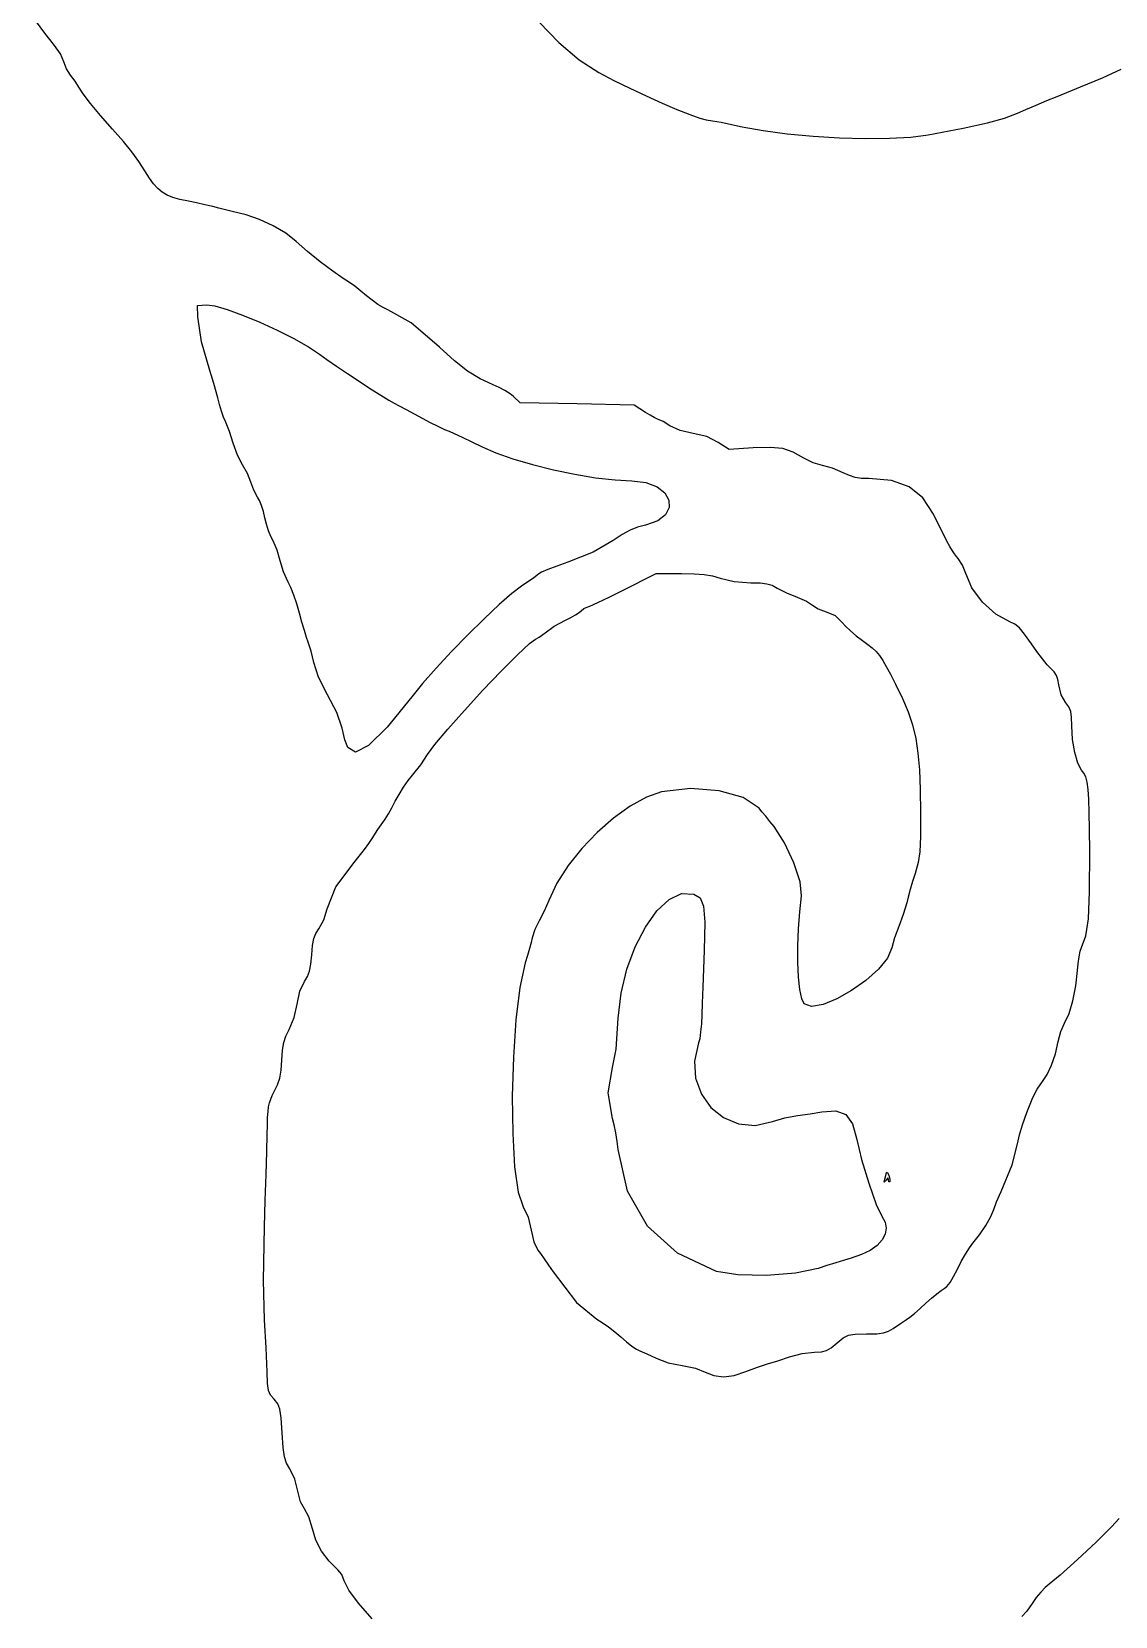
# Model space of a CAD drawing. Extents: x 2.6 to 36, y 0.8 to 49.1.
# Drawn here: x 10.52 to 15.85, y 6.89 to 14.67 of the extents above; entities that cross this region are included whole.
import ezdxf

# ---------------------------------------------------------------- set-up
doc = ezdxf.new("R2010")
doc.units = 0
doc.layers.get('0').update_dxf_attribs({"linetype": 'CONTINUOUS'})

msp = doc.modelspace()

# ---------------------------------------------------------------- linework, layer by layer
at = {"color": 0}
for p, q in [((10.5843, 14.6722), (10.5246, 14.7526)), ((13.0165, 14.7199), (13.1133, 14.62)), ((10.6373, 14.6053), (10.5843, 14.6722)), ((10.6662, 14.5632), (10.6373, 14.6053)), ((10.6828, 14.5246), (10.6662, 14.5632)), ((13.1133, 14.62), (13.2145, 14.5343)), ((10.6958, 14.4901), (10.6828, 14.5246)), ((10.716, 14.4581), (10.6958, 14.4901)), ((13.2145, 14.5343), (13.3111, 14.4713)), ((15.7839, 14.4465), (15.876, 14.4876)), ((10.738, 14.4286), (10.716, 14.4581)), ((10.7557, 14.4), (10.738, 14.4286)), ((10.7772, 14.3668), (10.7557, 14.4)), ((13.3111, 14.4713), (13.3841, 14.4333)), ((13.3841, 14.4333), (13.4627, 14.3946)), ((15.5611, 14.3542), (15.6764, 14.4008)), ((15.6764, 14.4008), (15.7839, 14.4465)), ((10.8138, 14.3192), (10.7772, 14.3668)), ((10.863, 14.2603), (10.8138, 14.3192)), ((13.4627, 14.3946), (13.5432, 14.3568)), ((13.5432, 14.3568), (13.6216, 14.3215)), ((13.6216, 14.3215), (13.6941, 14.2906)), ((15.4581, 14.3121), (15.5114, 14.3342)), ((15.5114, 14.3342), (15.5611, 14.3542)), ((10.922, 14.1935), (10.863, 14.2603)), ((13.6941, 14.2906), (13.7568, 14.2656)), ((13.7568, 14.2656), (13.8059, 14.2482)), ((13.8059, 14.2482), (13.8374, 14.2403)), ((13.8374, 14.2403), (13.8681, 14.2354)), ((15.2192, 14.2242), (15.3026, 14.2478)), ((15.3026, 14.2478), (15.3667, 14.2725)), ((15.3667, 14.2725), (15.4078, 14.2907)), ((15.4078, 14.2907), (15.4581, 14.3121)), ((10.9748, 14.1336), (10.922, 14.1935)), ((13.8681, 14.2354), (13.9118, 14.2274)), ((13.9118, 14.2274), (13.9628, 14.2171)), ((13.9628, 14.2171), (14.0151, 14.2058)), ((14.0151, 14.2058), (14.1183, 14.1867)), ((14.1183, 14.1867), (14.236, 14.171)), ((14.236, 14.171), (14.3624, 14.1592)), ((14.8425, 14.1546), (14.9278, 14.1654)), ((14.9278, 14.1654), (15.0997, 14.1982)), ((15.0997, 14.1982), (15.2192, 14.2242)), ((11.017, 14.0819), (10.9748, 14.1336)), ((14.3624, 14.1592), (14.4918, 14.1513)), ((14.4918, 14.1513), (14.6188, 14.1478)), ((14.6188, 14.1478), (14.7376, 14.1488)), ((14.7376, 14.1488), (14.8425, 14.1546)), ((11.0514, 14.0349), (11.017, 14.0819)), ((11.0809, 13.9889), (11.0514, 14.0349)), ((11.1028, 13.9537), (11.0809, 13.9889)), ((11.1232, 13.9253), (11.1028, 13.9537)), ((11.1435, 13.9025), (11.1232, 13.9253)), ((11.1651, 13.8846), (11.1435, 13.9025)), ((11.1896, 13.8703), (11.1651, 13.8846)), ((11.2183, 13.8587), (11.1896, 13.8703)), ((11.2528, 13.8488), (11.2183, 13.8587)), ((11.2944, 13.8395), (11.2528, 13.8488)), ((11.3337, 13.8313), (11.2944, 13.8395)), ((11.3751, 13.8222), (11.3337, 13.8313)), ((11.4137, 13.8134), (11.3751, 13.8222)), ((11.4444, 13.806), (11.4137, 13.8134)), ((11.5088, 13.7898), (11.4444, 13.806)), ((11.5778, 13.7723), (11.5088, 13.7898)), ((11.6433, 13.7507), (11.5778, 13.7723)), ((11.7104, 13.7196), (11.6433, 13.7507)), ((11.7725, 13.6825), (11.7104, 13.7196)), ((11.8233, 13.6426), (11.7725, 13.6825)), ((11.8789, 13.5937), (11.8233, 13.6426)), ((11.9421, 13.5425), (11.8789, 13.5937)), ((12.0038, 13.496), (11.9421, 13.5425)), ((12.0553, 13.4611), (12.0038, 13.496)), ((12.0811, 13.444), (12.0553, 13.4611)), ((12.1112, 13.4221), (12.0811, 13.444)), ((12.142, 13.3982), (12.1112, 13.4221)), ((12.1697, 13.3751), (12.142, 13.3982)), ((11.3389, 13.3278), (11.3842, 13.3311)), ((11.3405, 13.2722), (11.3389, 13.3278)), ((11.3842, 13.3311), (11.424, 13.3259)), ((11.424, 13.3259), (11.4849, 13.308)), ((11.4849, 13.308), (11.5604, 13.2802)), ((12.1965, 13.3535), (12.1697, 13.3751)), ((12.2249, 13.3334), (12.1965, 13.3535)), ((12.2517, 13.3172), (12.2249, 13.3334)), ((12.2733, 13.307), (12.2517, 13.3172)), ((12.3883, 13.242), (12.2733, 13.307)), ((11.3588, 13.1488), (11.3405, 13.2722)), ((11.5604, 13.2802), (11.6445, 13.2453)), ((11.6445, 13.2453), (11.7306, 13.206)), ((12.5278, 13.1233), (12.3883, 13.242)), ((11.7306, 13.206), (11.8126, 13.165)), ((11.8126, 13.165), (11.8841, 13.1252)), ((11.3994, 13.0088), (11.3588, 13.1488)), ((11.8841, 13.1252), (11.9389, 13.0891)), ((11.9389, 13.0891), (11.9749, 13.0632)), ((12.6012, 13.0558), (12.5278, 13.1233)), ((11.4197, 12.9452), (11.3994, 13.0088)), ((11.9749, 13.0632), (12.0222, 13.0304)), ((12.0222, 13.0304), (12.0766, 12.9936)), ((12.6658, 13.0052), (12.6012, 13.0558)), ((12.7274, 12.9672), (12.6658, 13.0052)), ((11.4382, 12.8748), (11.4197, 12.9452)), ((12.0766, 12.9936), (12.1338, 12.9556)), ((12.1338, 12.9556), (12.1896, 12.9193)), ((12.1896, 12.9193), (12.2396, 12.8874)), ((12.7921, 12.9376), (12.7274, 12.9672)), ((12.821, 12.9249), (12.7921, 12.9376)), ((12.8493, 12.9099), (12.821, 12.9249)), ((11.4465, 12.8423), (11.4382, 12.8748)), ((11.4565, 12.8093), (11.4465, 12.8423)), ((12.2396, 12.8874), (12.2797, 12.8627)), ((12.2797, 12.8627), (12.3056, 12.8479)), ((12.3056, 12.8479), (12.3301, 12.8352)), ((12.8741, 12.8945), (12.8493, 12.9099)), ((12.8918, 12.8805), (12.8741, 12.8945)), ((12.9236, 12.85), (12.8918, 12.8805)), ((13.2038, 12.8445), (12.9236, 12.85)), ((13.4839, 12.8389), (13.2038, 12.8445)), ((13.5402, 12.8028), (13.4839, 12.8389)), ((11.467, 12.7798), (11.4565, 12.8093)), ((11.4767, 12.7576), (11.467, 12.7798)), ((12.3301, 12.8352), (12.3641, 12.8171)), ((12.3641, 12.8171), (12.4031, 12.7961)), ((12.4031, 12.7961), (12.4425, 12.7744)), ((12.4425, 12.7744), (12.4816, 12.7536)), ((13.5628, 12.7888), (13.5402, 12.8028)), ((13.5828, 12.7773), (13.5628, 12.7888)), ((13.5982, 12.7695), (13.5828, 12.7773)), ((13.6067, 12.7667), (13.5982, 12.7695)), ((13.6266, 12.7582), (13.6067, 12.7667)), ((11.4967, 12.7091), (11.4767, 12.7576)), ((11.5149, 12.6513), (11.4967, 12.7091)), ((12.4816, 12.7536), (12.5196, 12.7345)), ((12.5196, 12.7345), (12.5521, 12.7193)), ((12.5521, 12.7193), (12.575, 12.7102)), ((12.575, 12.7102), (12.6002, 12.7)), ((12.6002, 12.7), (12.6394, 12.6821)), ((13.6598, 12.7377), (13.6266, 12.7582)), ((13.7095, 12.7138), (13.6598, 12.7377)), ((13.7734, 12.6999), (13.7095, 12.7138)), ((13.8402, 12.685), (13.7734, 12.6999)), ((13.8972, 12.6558), (13.8402, 12.685)), ((11.5353, 12.5934), (11.5149, 12.6513)), ((12.6394, 12.6821), (12.6871, 12.659)), ((12.6871, 12.659), (12.7381, 12.6331)), ((12.7381, 12.6331), (12.8045, 12.6037)), ((13.95, 12.6206), (13.8972, 12.6558)), ((14.0686, 12.6281), (13.95, 12.6206)), ((14.1524, 12.6309), (14.0686, 12.6281)), ((14.2143, 12.6249), (14.1524, 12.6309)), ((14.2654, 12.6081), (14.2143, 12.6249)), ((14.3175, 12.578), (14.2654, 12.6081)), ((11.5608, 12.5449), (11.5353, 12.5934)), ((11.5848, 12.5026), (11.5608, 12.5449)), ((12.8045, 12.6037), (12.888, 12.5745)), ((12.888, 12.5745), (12.9838, 12.5466)), ((12.9838, 12.5466), (13.0869, 12.5213)), ((14.3631, 12.555), (14.3175, 12.578)), ((14.4094, 12.5417), (14.3631, 12.555)), ((14.4586, 12.5288), (14.4094, 12.5417)), ((14.5111, 12.5066), (14.4586, 12.5288)), ((11.6017, 12.4598), (11.5848, 12.5026)), ((11.6163, 12.4207), (11.6017, 12.4598)), ((13.0869, 12.5213), (13.1922, 12.4995)), ((13.1922, 12.4995), (13.2948, 12.4824)), ((13.2948, 12.4824), (13.3898, 12.4712)), ((13.3898, 12.4712), (13.4722, 12.467)), ((13.4722, 12.467), (13.5418, 12.459)), ((13.5418, 12.459), (13.5961, 12.4382)), ((14.541, 12.4928), (14.5111, 12.5066)), ((14.5694, 12.4839), (14.541, 12.4928)), ((14.5999, 12.4791), (14.5694, 12.4839)), ((14.636, 12.4776), (14.5999, 12.4791)), ((14.7486, 12.4682), (14.636, 12.4776)), ((14.835, 12.4382), (14.7486, 12.4682)), ((11.6345, 12.3873), (11.6163, 12.4207)), ((11.6438, 12.3701), (11.6345, 12.3873)), ((13.5961, 12.4382), (13.6341, 12.4082)), ((13.6341, 12.4082), (13.6546, 12.3727)), ((13.6546, 12.3727), (13.6565, 12.3353)), ((14.9014, 12.3841), (14.835, 12.4382)), ((14.9539, 12.3027), (14.9014, 12.3841)), ((11.6537, 12.3452), (11.6438, 12.3701)), ((11.663, 12.3158), (11.6537, 12.3452)), ((11.6706, 12.2852), (11.663, 12.3158)), ((13.6386, 12.2999), (13.5999, 12.2698)), ((13.6565, 12.3353), (13.6386, 12.2999)), ((14.9807, 12.2487), (14.9539, 12.3027)), ((11.6784, 12.2538), (11.6706, 12.2852)), ((11.6885, 12.2218), (11.6784, 12.2538)), ((11.6994, 12.1933), (11.6885, 12.2218)), ((13.4635, 12.2242), (13.425, 12.2033)), ((13.5002, 12.2387), (13.4635, 12.2242)), ((13.5393, 12.2489), (13.5002, 12.2387)), ((13.5999, 12.2698), (13.5393, 12.2489)), ((15.0026, 12.2053), (14.9807, 12.2487)), ((11.71, 12.1716), (11.6994, 12.1933)), ((11.7305, 12.126), (11.71, 12.1716)), ((13.3804, 12.1742), (13.2829, 12.1174)), ((13.425, 12.2033), (13.3804, 12.1742)), ((15.0204, 12.171), (15.0026, 12.2053)), ((15.0349, 12.1443), (15.0204, 12.171)), ((15.0468, 12.1239), (15.0349, 12.1443)), ((11.7459, 12.0737), (11.7305, 12.126)), ((11.7621, 12.0198), (11.7459, 12.0737)), ((13.1581, 12.067), (13.1047, 12.0478)), ((13.2829, 12.1174), (13.1581, 12.067)), ((15.0571, 12.1081), (15.0468, 12.1239)), ((15.0665, 12.0957), (15.0571, 12.1081)), ((15.076, 12.0851), (15.0665, 12.0957)), ((15.0972, 12.0521), (15.076, 12.0851)), ((11.7845, 11.9701), (11.7621, 12.0198)), ((12.9889, 11.9892), (12.9621, 11.9707)), ((13.0079, 12.0032), (12.9889, 11.9892)), ((13.0164, 12.0106), (13.0079, 12.0032)), ((13.0292, 12.0178), (13.0164, 12.0106)), ((13.0602, 12.0308), (13.0292, 12.0178)), ((13.1047, 12.0478), (13.0602, 12.0308)), ((13.4264, 11.9279), (13.5918, 12.0111)), ((13.5918, 12.0111), (13.7164, 12.0111)), ((13.7164, 12.0111), (13.7793, 12.0101)), ((13.7793, 12.0101), (13.8282, 12.0065)), ((13.8282, 12.0065), (13.8685, 11.9996)), ((13.8685, 11.9996), (13.9056, 11.9889)), ((13.9056, 11.9889), (13.9758, 11.9722)), ((15.1124, 12.0114), (15.0972, 12.0521)), ((15.1421, 11.9407), (15.1124, 12.0114)), ((11.7971, 11.9436), (11.7845, 11.9701)), ((11.8117, 11.906), (11.7971, 11.9436)), ((11.8264, 11.8622), (11.8117, 11.906)), ((12.8831, 11.9139), (12.8202, 11.8589)), ((12.9305, 11.9497), (12.8831, 11.9139)), ((12.9621, 11.9707), (12.9305, 11.9497)), ((13.3612, 11.8956), (13.4264, 11.9279)), ((13.9758, 11.9722), (14.0575, 11.9667)), ((14.0575, 11.9667), (14.1033, 11.9657)), ((14.1033, 11.9657), (14.1361, 11.9618)), ((14.1361, 11.9618), (14.1618, 11.9538)), ((14.1618, 11.9538), (14.1862, 11.9406)), ((14.1862, 11.9406), (14.2324, 11.9167)), ((14.2324, 11.9167), (14.2849, 11.8957)), ((15.1946, 11.8704), (15.1421, 11.9407)), ((11.8396, 11.8172), (11.8264, 11.8622)), ((12.8202, 11.8589), (12.7464, 11.7898)), ((13.2131, 11.8205), (13.2231, 11.8289)), ((13.2231, 11.8289), (13.2359, 11.84)), ((13.2359, 11.84), (13.2486, 11.8446)), ((13.2486, 11.8446), (13.2665, 11.8512)), ((13.2665, 11.8512), (13.306, 11.8691)), ((13.306, 11.8691), (13.3612, 11.8956)), ((14.2849, 11.8957), (14.3306, 11.8764)), ((14.3306, 11.8764), (14.3606, 11.8562)), ((14.3606, 11.8562), (14.3876, 11.8382)), ((14.3876, 11.8382), (14.4269, 11.8236)), ((15.2601, 11.8114), (15.1946, 11.8704)), ((11.8517, 11.7731), (11.8396, 11.8172)), ((11.8639, 11.7316), (11.8517, 11.7731)), ((12.7464, 11.7898), (12.667, 11.7114)), ((13.0472, 11.7212), (13.0916, 11.7528)), ((13.0916, 11.7528), (13.147, 11.7834)), ((13.147, 11.7834), (13.1725, 11.7962)), ((13.1725, 11.7962), (13.1954, 11.8091)), ((13.1954, 11.8091), (13.2131, 11.8205)), ((14.4269, 11.8236), (14.4706, 11.8052)), ((14.4706, 11.8052), (14.5044, 11.7728)), ((14.5044, 11.7728), (14.5214, 11.7538)), ((14.5214, 11.7538), (14.546, 11.7306)), ((15.3288, 11.7744), (15.2601, 11.8114)), ((15.3532, 11.7633), (15.3288, 11.7744)), ((15.376, 11.7448), (15.3532, 11.7633)), ((11.8748, 11.6973), (11.8639, 11.7316)), ((11.8829, 11.6749), (11.8748, 11.6973)), ((11.897, 11.6305), (11.8829, 11.6749)), ((12.667, 11.7114), (12.5867, 11.629)), ((12.9696, 11.6681), (12.9993, 11.6889)), ((12.9993, 11.6889), (13.0179, 11.6984)), ((13.0179, 11.6984), (13.0472, 11.7212)), ((14.546, 11.7306), (14.5749, 11.7062)), ((14.5749, 11.7062), (14.6047, 11.6835)), ((14.6047, 11.6835), (14.6315, 11.664)), ((15.4015, 11.7142), (15.376, 11.7448)), ((15.4351, 11.6665), (15.4015, 11.7142)), ((11.9098, 11.5741), (11.897, 11.6305)), ((12.5867, 11.629), (12.5107, 11.5473)), ((12.831, 11.5326), (12.9103, 11.6126)), ((12.9103, 11.6126), (12.9696, 11.6681)), ((14.6315, 11.664), (14.6533, 11.6464)), ((14.6533, 11.6464), (14.6719, 11.6288)), ((14.6719, 11.6288), (14.6885, 11.6092)), ((14.6885, 11.6092), (14.7049, 11.5854)), ((15.4621, 11.6281), (15.4351, 11.6665)), ((15.4893, 11.5924), (15.4621, 11.6281)), ((11.9328, 11.5023), (11.9098, 11.5741)), ((12.5107, 11.5473), (12.4439, 11.4715)), ((12.7412, 11.4383), (12.831, 11.5326)), ((14.7049, 11.5854), (14.7225, 11.5555)), ((14.7225, 11.5555), (14.7429, 11.5174)), ((14.7429, 11.5174), (14.7678, 11.4689)), ((15.5133, 11.5634), (15.4893, 11.5924)), ((15.5313, 11.545), (15.5133, 11.5634)), ((15.5475, 11.5289), (15.5313, 11.545)), ((15.5585, 11.5117), (15.5475, 11.5289)), ((11.9781, 11.4162), (11.9328, 11.5023)), ((12.4439, 11.4715), (12.3912, 11.4064)), ((12.6506, 11.3399), (12.7412, 11.4383)), ((14.7678, 11.4689), (14.8021, 11.3979)), ((15.5654, 11.491), (15.5585, 11.5117)), ((15.5697, 11.4644), (15.5654, 11.491)), ((15.5808, 11.4166), (15.5697, 11.4644)), ((12.0239, 11.3287), (11.9781, 11.4162)), ((12.3912, 11.4064), (12.2701, 11.2568)), ((14.8021, 11.3979), (14.8296, 11.3324)), ((15.6042, 11.3774), (15.5808, 11.4166)), ((15.6194, 11.3566), (15.6042, 11.3774)), ((12.0492, 11.2522), (12.0239, 11.3287)), ((12.5686, 11.2477), (12.6506, 11.3399)), ((14.8296, 11.3324), (14.8508, 11.2685)), ((15.6283, 11.335), (15.6194, 11.3566)), ((15.6324, 11.3061), (15.6283, 11.335)), ((15.6335, 11.263), (15.6324, 11.3061)), ((12.0634, 11.1952), (12.0492, 11.2522)), ((12.2701, 11.2568), (12.179, 11.1667)), ((12.5049, 11.1718), (12.5686, 11.2477)), ((14.8508, 11.2685), (14.8667, 11.2023)), ((15.6374, 11.1961), (15.6335, 11.263)), ((12.0768, 11.1573), (12.0634, 11.1952)), ((12.1154, 11.1342), (12.0768, 11.1573)), ((12.179, 11.1667), (12.1154, 11.1342)), ((12.4691, 11.1226), (12.5049, 11.1718)), ((14.8667, 11.2023), (14.8778, 11.1299)), ((14.8778, 11.1299), (14.8851, 11.0475)), ((15.6481, 11.1323), (15.6374, 11.1961)), ((15.6635, 11.0797), (15.6481, 11.1323)), ((12.3947, 11.0209), (12.4353, 11.072)), ((12.4353, 11.072), (12.4691, 11.1226)), ((15.6818, 11.0461), (15.6635, 11.0797)), ((12.3513, 10.9624), (12.374, 10.9951)), ((12.374, 10.9951), (12.3947, 11.0209)), ((14.8851, 11.0475), (14.8892, 10.951)), ((15.6932, 11.0312), (15.6818, 11.0461)), ((15.7021, 11.0126), (15.6932, 11.0312)), ((15.7089, 10.9871), (15.7021, 11.0126)), ((15.7139, 10.9517), (15.7089, 10.9871)), ((12.3108, 10.8936), (12.3293, 10.9272)), ((12.3293, 10.9272), (12.3513, 10.9624)), ((13.544, 10.9138), (13.4641, 10.8698)), ((13.6188, 10.9397), (13.544, 10.9138)), ((13.7603, 10.9556), (13.6188, 10.9397)), ((13.9008, 10.9452), (13.7603, 10.9556)), ((14.02, 10.9118), (13.9008, 10.9452)), ((14.0978, 10.8589), (14.02, 10.9118)), ((14.8892, 10.951), (14.891, 10.8367)), ((15.7174, 10.9033), (15.7139, 10.9517)), ((15.7196, 10.8388), (15.7174, 10.9033)), ((12.2612, 10.8063), (12.2768, 10.8316)), ((12.2768, 10.8316), (12.2939, 10.8618)), ((12.2939, 10.8618), (12.3108, 10.8936)), ((13.4641, 10.8698), (13.3824, 10.8109)), ((14.1115, 10.8422), (14.0978, 10.8589)), ((14.13, 10.8197), (14.1115, 10.8422)), ((14.1508, 10.7942), (14.13, 10.8197)), ((14.891, 10.8367), (14.8908, 10.7196)), ((15.721, 10.7552), (15.7196, 10.8388)), ((12.1972, 10.7111), (12.2246, 10.7547)), ((12.2246, 10.7547), (12.2493, 10.7893)), ((12.2493, 10.7893), (12.2612, 10.8063)), ((13.3023, 10.7403), (13.2269, 10.6614)), ((13.3824, 10.8109), (13.3023, 10.7403)), ((14.1715, 10.7688), (14.1508, 10.7942)), ((14.2224, 10.6899), (14.1715, 10.7688)), ((15.7217, 10.6491), (15.721, 10.7552)), ((12.159, 10.6559), (12.1812, 10.6864)), ((12.1812, 10.6864), (12.1972, 10.7111)), ((13.2269, 10.6614), (13.1599, 10.5773)), ((14.2678, 10.5919), (14.2224, 10.6899)), ((14.8908, 10.7196), (14.8878, 10.6458)), ((12.019, 10.4735), (12.1082, 10.5932)), ((12.1082, 10.5932), (12.1337, 10.6235)), ((12.1337, 10.6235), (12.159, 10.6559)), ((14.2988, 10.4975), (14.2678, 10.5919)), ((14.8794, 10.593), (14.864, 10.5389)), ((14.8878, 10.6458), (14.8794, 10.593)), ((15.721, 10.4486), (15.7217, 10.6491)), ((13.1599, 10.5773), (13.1044, 10.4912)), ((14.864, 10.5389), (14.8519, 10.5001)), ((11.9766, 10.3649), (12.019, 10.4735)), ((13.1044, 10.4912), (13.064, 10.4063)), ((13.6558, 10.4111), (13.717, 10.4403)), ((13.717, 10.4403), (13.7763, 10.4375)), ((13.7763, 10.4375), (13.8084, 10.4188)), ((14.2971, 10.3507), (14.3065, 10.4291)), ((14.3065, 10.4291), (14.2988, 10.4975)), ((14.8401, 10.4598), (14.83, 10.4231)), ((14.8519, 10.5001), (14.8401, 10.4598)), ((15.7151, 10.3161), (15.721, 10.4486)), ((11.9594, 10.3117), (11.9766, 10.3649)), ((13.0415, 10.3543), (13.017, 10.3063)), ((13.064, 10.4063), (13.0415, 10.3543)), ((13.539, 10.276), (13.5955, 10.3549)), ((13.5955, 10.3549), (13.6558, 10.4111)), ((13.8084, 10.4188), (13.8253, 10.3788)), ((13.8253, 10.3788), (13.8303, 10.2991)), ((14.2911, 10.2673), (14.2971, 10.3507)), ((14.8226, 10.3944), (14.8057, 10.3373)), ((14.83, 10.4231), (14.8226, 10.3944)), ((11.9354, 10.2672), (11.9594, 10.3117)), ((13.017, 10.3063), (12.9963, 10.263)), ((13.4889, 10.1793), (13.539, 10.276)), ((13.8303, 10.2991), (13.827, 10.1611)), ((14.7835, 10.2778), (14.7628, 10.2221)), ((14.8057, 10.3373), (14.7835, 10.2778)), ((15.7026, 10.2319), (15.7151, 10.3161)), ((11.9045, 10.1858), (11.9109, 10.219)), ((11.9109, 10.219), (11.9207, 10.2443)), ((11.9207, 10.2443), (11.9354, 10.2672)), ((12.978, 10.2006), (12.9699, 10.1703)), ((12.9831, 10.2222), (12.978, 10.2006)), ((12.9963, 10.263), (12.9831, 10.2222)), ((14.2883, 10.1832), (14.2911, 10.2673)), ((14.7628, 10.2221), (14.7501, 10.1739)), ((15.6818, 10.1757), (15.7026, 10.2319)), ((11.8956, 10.0935), (11.9001, 10.1394)), ((11.9001, 10.1394), (11.9045, 10.1858)), ((12.96, 10.1355), (12.9493, 10.1)), ((12.9699, 10.1703), (12.96, 10.1355)), ((13.4482, 10.0692), (13.4889, 10.1793)), ((13.827, 10.1611), (13.8237, 10.0709)), ((14.2885, 10.1025), (14.2883, 10.1832)), ((14.7285, 10.1235), (14.6835, 10.0687)), ((14.7501, 10.1739), (14.7285, 10.1235)), ((15.6644, 10.0971), (15.6694, 10.1301)), ((15.6694, 10.1301), (15.6754, 10.1576)), ((15.6754, 10.1576), (15.6818, 10.1757)), ((11.8793, 10.0332), (11.8891, 10.0597)), ((11.8891, 10.0597), (11.8956, 10.0935)), ((12.9493, 10.1), (12.9228, 9.97954)), ((13.4196, 9.95053), (13.4482, 10.0692)), ((13.8237, 10.0709), (13.8206, 9.98101)), ((14.2918, 10.0296), (14.2885, 10.1025)), ((14.6835, 10.0687), (14.6225, 10.0141)), ((15.6533, 9.98676), (15.6612, 10.0623)), ((15.6612, 10.0623), (15.6644, 10.0971)), ((11.8284, 9.89789), (11.8414, 9.96094)), ((11.8414, 9.96094), (11.865, 10.009)), ((11.865, 10.009), (11.8793, 10.0332)), ((12.9228, 9.97954), (12.9033, 9.82021)), ((13.8206, 9.98101), (13.818, 9.90213)), ((14.2979, 9.96864), (14.2918, 10.0296)), ((14.3068, 9.92378), (14.2979, 9.96864)), ((14.5522, 9.96408), (14.4797, 9.92318)), ((14.6225, 10.0141), (14.5522, 9.96408)), ((15.639, 9.9139), (15.6533, 9.98676)), ((11.8145, 9.8316), (11.8284, 9.89789)), ((13.406, 9.82781), (13.4196, 9.95053)), ((13.818, 9.90213), (13.8162, 9.84446)), ((14.3185, 9.89925), (14.3068, 9.92378)), ((14.3558, 9.88633), (14.3185, 9.89925)), ((14.4118, 9.89578), (14.3558, 9.88633)), ((14.4797, 9.92318), (14.4118, 9.89578)), ((15.6203, 9.85053), (15.639, 9.9139)), ((11.7893, 9.77225), (11.8145, 9.8316)), ((12.9033, 9.82021), (12.8908, 9.63721)), ((13.3953, 9.67563), (13.406, 9.82781)), ((13.8162, 9.84446), (13.814, 9.801)), ((15.5985, 9.80328), (15.6203, 9.85053)), ((11.763, 9.70919), (11.7733, 9.7405)), ((11.7733, 9.7405), (11.7893, 9.77225)), ((13.8058, 9.72765), (13.8007, 9.70688)), ((13.8104, 9.76053), (13.8058, 9.72765)), ((13.814, 9.801), (13.8104, 9.76053)), ((15.5669, 9.71442), (15.5801, 9.76253)), ((15.5801, 9.76253), (15.5985, 9.80328)), ((11.7531, 9.62224), (11.7568, 9.67193)), ((11.7568, 9.67193), (11.763, 9.70919)), ((13.3771, 9.58604), (13.3953, 9.67563)), ((13.8007, 9.70688), (13.7803, 9.618)), ((15.5344, 9.59819), (15.5528, 9.65375)), ((15.5528, 9.65375), (15.5669, 9.71442)), ((11.7429, 9.5345), (11.7493, 9.57264)), ((11.7493, 9.57264), (11.7531, 9.62224)), ((12.8908, 9.63721), (12.8854, 9.44581)), ((13.3565, 9.46132), (13.3771, 9.58604)), ((13.7803, 9.618), (13.7859, 9.53299)), ((15.5129, 9.55132), (15.5344, 9.59819)), ((11.7163, 9.46744), (11.7324, 9.50151)), ((11.7324, 9.50151), (11.7429, 9.5345)), ((13.7859, 9.53299), (13.8141, 9.45572)), ((15.464, 9.47993), (15.4899, 9.51654)), ((15.4899, 9.51654), (15.5129, 9.55132)), ((11.6929, 9.41308), (11.6986, 9.4305)), ((11.6986, 9.4305), (11.7063, 9.44797)), ((11.7063, 9.44797), (11.7163, 9.46744)), ((12.8854, 9.44581), (12.8873, 9.26128)), ((13.3768, 9.33615), (13.3565, 9.46132)), ((13.8141, 9.45572), (13.861, 9.39008)), ((15.4129, 9.36486), (15.4426, 9.43881)), ((15.4426, 9.43881), (15.464, 9.47993)), ((11.6822, 9.30365), (11.6837, 9.34099)), ((11.6837, 9.34099), (11.6857, 9.37028)), ((11.6857, 9.37028), (11.6886, 9.39367)), ((11.6886, 9.39367), (11.6929, 9.41308)), ((13.861, 9.39008), (13.9231, 9.33996)), ((13.9231, 9.33996), (13.9968, 9.30919)), ((14.1642, 9.32112), (14.2242, 9.33931)), ((14.2242, 9.33931), (14.2864, 9.35032)), ((14.2864, 9.35032), (14.3479, 9.35818)), ((14.3479, 9.35818), (14.4065, 9.36843)), ((14.4065, 9.36843), (14.4742, 9.37386)), ((14.4742, 9.37386), (14.5231, 9.35488)), ((14.5231, 9.35488), (14.5564, 9.30881)), ((15.3914, 9.30501), (15.4129, 9.36486)), ((11.681, 9.25635), (11.6822, 9.30365)), ((12.8873, 9.26128), (12.8965, 9.09885)), ((13.3856, 9.30436), (13.3768, 9.33615)), ((13.3939, 9.26497), (13.3856, 9.30436)), ((13.4008, 9.22304), (13.3939, 9.26497)), ((13.9968, 9.30919), (14.0783, 9.30165)), ((14.0783, 9.30165), (14.1642, 9.32112)), ((14.5564, 9.30881), (14.5776, 9.23301)), ((15.3765, 9.25521), (15.3914, 9.30501)), ((11.6789, 9.17393), (11.681, 9.25635)), ((13.4053, 9.18349), (13.4008, 9.22304)), ((13.4507, 8.97814), (13.4053, 9.18349)), ((14.5776, 9.23301), (14.6008, 9.13514)), ((15.34, 9.10835), (15.3671, 9.2111)), ((15.3671, 9.2111), (15.3765, 9.25521)), ((11.6756, 9.06104), (11.6789, 9.17393)), ((14.6008, 9.13514), (14.6361, 9.01785)), ((15.2862, 8.97775), (15.34, 9.10835)), ((11.6717, 8.93246), (11.6756, 9.06104)), ((12.8965, 9.09885), (12.9134, 8.97374)), ((14.7125, 9.02365), (14.7156, 9.037)), ((14.721, 9.03331), (14.7125, 9.02365)), ((14.7156, 9.037), (14.7206, 9.05524)), ((14.7206, 9.05524), (14.7229, 9.07036)), ((14.7307, 9.04389), (14.721, 9.03331)), ((14.7229, 9.07036), (14.7265, 9.07172)), ((14.7265, 9.07172), (14.7343, 9.05669)), ((14.7332, 9.03424), (14.7307, 9.04389)), ((14.735, 9.02485), (14.7332, 9.03424)), ((14.7343, 9.05669), (14.7401, 9.03624)), ((14.7401, 9.03624), (14.7392, 9.02431)), ((12.9134, 8.97374), (12.938, 8.90126)), ((13.5488, 8.80692), (13.4507, 8.97814)), ((14.6361, 9.01785), (14.6726, 8.91385)), ((14.7392, 9.02431), (14.735, 9.02485)), ((15.264, 8.92649), (15.2862, 8.97775)), ((11.6675, 8.80311), (11.6717, 8.93246)), ((12.938, 8.90126), (12.9629, 8.85118)), ((14.6726, 8.91385), (14.6999, 8.85558)), ((15.2354, 8.85411), (15.25, 8.88889)), ((15.25, 8.88889), (15.264, 8.92649)), ((11.6629, 8.5395), (11.6675, 8.80311)), ((12.9629, 8.85118), (12.9779, 8.78792)), ((13.696, 8.6741), (13.5488, 8.80692)), ((14.6999, 8.85558), (14.7165, 8.82644)), ((14.7165, 8.82644), (14.7221, 8.79682)), ((14.7221, 8.79682), (14.7169, 8.76747)), ((15.1806, 8.76503), (15.2108, 8.81065)), ((15.2108, 8.81065), (15.2354, 8.85411)), ((12.9779, 8.78792), (12.9914, 8.72928)), ((12.9914, 8.72928), (13.0109, 8.68946)), ((14.7017, 8.73904), (14.6768, 8.71235)), ((14.7169, 8.76747), (14.7017, 8.73904)), ((15.1312, 8.70101), (15.1482, 8.72364)), ((15.1482, 8.72364), (15.1806, 8.76503)), ((13.0109, 8.68946), (13.0239, 8.67236)), ((13.0239, 8.67236), (13.0423, 8.6466)), ((13.0423, 8.6466), (13.0636, 8.61578)), ((13.8889, 8.58393), (13.696, 8.6741)), ((14.5165, 8.64035), (14.4747, 8.62756)), ((14.55, 8.65001), (14.5165, 8.64035)), ((14.6004, 8.6671), (14.55, 8.65001)), ((14.6428, 8.68815), (14.6004, 8.6671)), ((14.6768, 8.71235), (14.6428, 8.68815)), ((15.0907, 8.63314), (15.1114, 8.66943)), ((15.1114, 8.66943), (15.1312, 8.70101)), ((13.0636, 8.61578), (13.0855, 8.58333)), ((13.0855, 8.58333), (13.2012, 8.43229)), ((13.9933, 8.56765), (13.8889, 8.58393)), ((14.1335, 8.56543), (13.9933, 8.56765)), ((14.2758, 8.57628), (14.1335, 8.56543)), ((14.3871, 8.59918), (14.2758, 8.57628)), ((14.4297, 8.61328), (14.3871, 8.59918)), ((14.4747, 8.62756), (14.4297, 8.61328)), ((15.0354, 8.53022), (15.0531, 8.55931)), ((15.0531, 8.55931), (15.0719, 8.59625)), ((15.0719, 8.59625), (15.0907, 8.63314)), ((11.6685, 8.3476), (11.6629, 8.5395)), ((14.9707, 8.47532), (14.9925, 8.49181)), ((14.9925, 8.49181), (15.0071, 8.50037)), ((15.0071, 8.50037), (15.0199, 8.51019)), ((15.0199, 8.51019), (15.0354, 8.53022)), ((13.2012, 8.43229), (13.3007, 8.34961)), ((14.8886, 8.4024), (14.9167, 8.42811)), ((14.9167, 8.42811), (14.9444, 8.45329)), ((14.9444, 8.45329), (14.9707, 8.47532)), ((11.6768, 8.20947), (11.6685, 8.3476)), ((13.3007, 8.34961), (13.3263, 8.33453)), ((13.3263, 8.33453), (13.3571, 8.31315)), ((14.7567, 8.30507), (14.7915, 8.32921)), ((14.7915, 8.32921), (14.8222, 8.34874)), ((14.8222, 8.34874), (14.8382, 8.36008)), ((14.8382, 8.36008), (14.8614, 8.37885)), ((14.8614, 8.37885), (14.8886, 8.4024)), ((13.3571, 8.31315), (13.3891, 8.28836)), ((13.3891, 8.28836), (13.4185, 8.26297)), ((13.4185, 8.26297), (13.4459, 8.23904)), ((14.4807, 8.23335), (14.5113, 8.259)), ((14.5113, 8.259), (14.5367, 8.27219)), ((14.5367, 8.27219), (14.57, 8.27707)), ((14.57, 8.27707), (14.625, 8.27778)), ((14.625, 8.27778), (14.6756, 8.27869)), ((14.6756, 8.27869), (14.7093, 8.2825)), ((14.7093, 8.2825), (14.7337, 8.29075)), ((14.7337, 8.29075), (14.7567, 8.30507)), ((11.6814, 8.09239), (11.6768, 8.20947)), ((13.4459, 8.23904), (13.4724, 8.21815)), ((13.4724, 8.21815), (13.4952, 8.20258)), ((13.4952, 8.20258), (13.5111, 8.1945)), ((13.5111, 8.1945), (13.5463, 8.18033)), ((13.5463, 8.18033), (13.592, 8.15831)), ((14.2469, 8.16542), (14.3094, 8.18207)), ((14.3094, 8.18207), (14.3704, 8.18892)), ((14.3704, 8.18892), (14.404, 8.19026)), ((14.404, 8.19026), (14.4288, 8.19612)), ((14.4288, 8.19612), (14.4518, 8.20953)), ((14.4518, 8.20953), (14.4807, 8.23335)), ((13.592, 8.15831), (13.651, 8.13613)), ((13.651, 8.13613), (13.7197, 8.12244)), ((13.7197, 8.12244), (13.7844, 8.10997)), ((13.7844, 8.10997), (13.8333, 8.0905)), ((13.975, 8.07428), (14.0319, 8.09299)), ((14.0319, 8.09299), (14.089, 8.1149)), ((14.089, 8.1149), (14.1389, 8.13064)), ((14.1389, 8.13064), (14.189, 8.14556)), ((14.189, 8.14556), (14.2469, 8.16542)), ((11.6832, 8.0351), (11.6814, 8.09239)), ((11.6878, 8.00037), (11.6832, 8.0351)), ((13.8333, 8.0905), (13.875, 8.07303)), ((13.875, 8.07303), (13.9225, 8.0676)), ((13.9225, 8.0676), (13.975, 8.07428)), ((11.6976, 7.97781), (11.6878, 8.00037)), ((11.7156, 7.95671), (11.6976, 7.97781)), ((11.7337, 7.935), (11.7156, 7.95671)), ((11.7443, 7.90912), (11.7337, 7.935)), ((11.7504, 7.86583), (11.7443, 7.90912)), ((11.7554, 7.79189), (11.7504, 7.86583)), ((11.7603, 7.72043), (11.7554, 7.79189)), ((11.7667, 7.67469), (11.7603, 7.72043)), ((11.7769, 7.64328), (11.7667, 7.67469)), ((11.7934, 7.61469), (11.7769, 7.64328)), ((11.8179, 7.56429), (11.7934, 7.61469)), ((11.8323, 7.50646), (11.8179, 7.56429)), ((11.8447, 7.454), (11.8323, 7.50646)), ((11.8645, 7.419), (11.8447, 7.454)), ((11.8858, 7.3801), (11.8645, 7.419)), ((11.9036, 7.3201), (11.8858, 7.3801)), ((11.921, 7.26508), (11.9036, 7.3201)), ((15.8278, 7.33014), (15.7535, 7.25608)), ((15.8668, 7.37067), (15.8278, 7.33014)), ((11.9488, 7.21153), (11.921, 7.26508)), ((15.7535, 7.25608), (15.6614, 7.1696)), ((11.9854, 7.16222), (11.9488, 7.21153)), ((12.0291, 7.11985), (11.9854, 7.16222)), ((15.6614, 7.1696), (15.5761, 7.09304)), ((12.0477, 7.09603), (12.0291, 7.11985)), ((12.0596, 7.06569), (12.0477, 7.09603)), ((15.5761, 7.09304), (15.5217, 7.04872)), ((12.082, 7.02035), (12.0596, 7.06569)), ((12.1307, 6.95568), (12.082, 7.02035)), ((15.4811, 7.01019), (15.459, 6.98296)), ((15.5029, 7.03315), (15.4811, 7.01019)), ((15.5217, 7.04872), (15.5029, 7.03315)), ((12.1977, 6.87956), (12.1307, 6.95568)), ((15.4392, 6.95458), (15.4132, 6.91667)), ((15.459, 6.98296), (15.4392, 6.95458)), ((15.4132, 6.91667), (15.3886, 6.8909))]:
    msp.add_line(p, q, dxfattribs=at)

doc.saveas('drawing.dxf')
